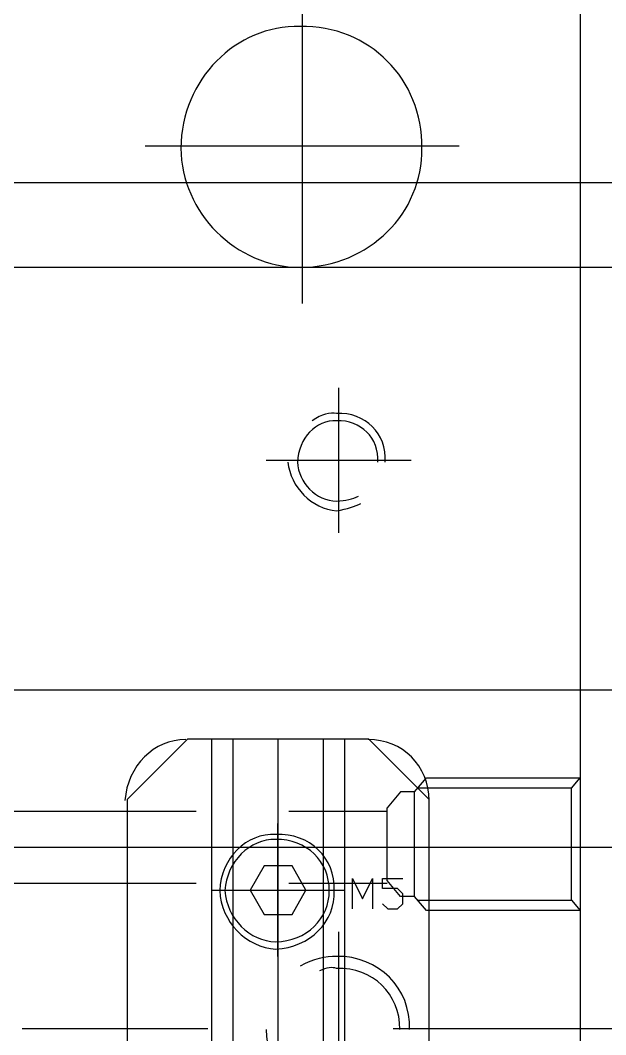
# Model space of a CAD drawing. Header units: inches. Extents: x 0 to 325, y 148 to 354.
# Drawn here: x 90.72 to 102.56, y 293.65 to 314.15 of the extents above; entities that cross this region are included whole.
import ezdxf

# ---------------------------------------------------------------- set-up
doc = ezdxf.new("R2010")
doc.units = ezdxf.units.IN
doc.header["$MEASUREMENT"] = 0

# ---------------------------------------------------------------- blocks, each defined once
blk = doc.blocks.new('AHH1270-500010_3')
at = {"color": 4, "transparency": 33554687}
for points in [[(102.04, 330.414), (102.04, 257.135)], [(97.155, 306.721), (97.155, 303.789)], [(98.621, 305.255), (95.689, 305.255)], [(94.1, 299.622), (92.88, 298.402)], [(97.765, 299.622), (94.1, 299.622)], [(94.587, 299.622), (94.587, 287.411)], [(95.02, 299.622), (95.02, 287.411)], [(95.93, 299.622), (95.93, 287.411)], [(96.845, 299.622), (96.845, 287.411)], [(97.273, 299.622), (97.273, 287.411)], [(98.985, 298.402), (97.765, 299.622)], [(92.88, 298.402), (92.88, 288.631)], [(98.985, 288.631), (98.985, 298.402)], [(97.155, 295.73), (97.155, 291.819)]]:
    blk.add_lwpolyline(points, dxfattribs=at)
at = {"color": 6, "transparency": 33554687}
for points in [[(96.422, 314.779), (96.422, 308.428)], [(99.595, 311.606), (93.244, 311.606)], [(95.93, 295.228), (95.93, 297.915)], [(95.65, 297.059), (95.369, 296.572), (95.65, 296.08), (96.215, 296.08), (96.496, 296.572), (96.215, 297.059), (95.65, 297.059)], [(97.435, 296.193), (97.435, 296.803), (97.637, 296.394), (97.844, 296.803), (97.844, 296.193)], [(98.045, 296.296), (98.149, 296.193), (98.35, 296.193), (98.454, 296.296), (98.454, 296.498), (98.35, 296.601), (98.045, 296.601), (98.045, 296.803), (98.454, 296.803)], [(94.587, 296.572), (97.273, 296.572)]]:
    blk.add_lwpolyline(points, dxfattribs=at)
at = {"color": 1, "transparency": 33554687}
for points in [[(89.825, 310.873), (106.434, 310.873), (107.9, 312.093), (109.366, 312.093)], [(81.643, 309.161), (109.366, 309.161)], [(75.41, 300.616), (109.42, 300.616)], [(102.04, 297.437), (109.449, 297.437)], [(90.754, 293.772), (94.508, 293.772)], [(98.262, 293.772), (108.146, 293.772)]]:
    blk.add_lwpolyline(points, dxfattribs=at)
at = {"color": 2, "transparency": 33554687}
for points in [[(98.69, 298.559), (98.936, 298.844)], [(98.69, 298.559), (98.936, 298.844)], [(98.69, 298.559), (98.936, 298.844)], [(98.936, 298.844), (102.04, 298.844)], [(98.936, 298.844), (102.04, 298.844)], [(101.868, 298.633), (102.04, 298.844)], [(98.69, 298.559), (98.409, 298.559), (98.139, 298.234)], [(98.69, 296.444), (98.69, 298.559)], [(98.69, 296.444), (98.69, 298.559)], [(98.69, 296.444), (98.69, 298.559)], [(101.868, 298.633), (98.764, 298.633)], [(101.868, 296.37), (101.868, 298.633)], [(90.518, 298.17), (94.272, 298.17)], [(96.151, 298.17), (98.139, 298.17)], [(98.139, 296.768), (98.139, 298.234)], [(87.202, 297.437), (102.04, 297.437)], [(94.272, 296.704), (90.518, 296.704)], [(98.139, 296.704), (96.151, 296.704)], [(98.69, 296.444), (98.409, 296.444), (98.139, 296.768)], [(98.936, 296.158), (98.69, 296.444)], [(98.936, 296.158), (98.69, 296.444)], [(98.936, 296.158), (98.69, 296.444)], [(98.764, 296.37), (101.868, 296.37)], [(101.868, 296.37), (102.04, 296.158)], [(102.04, 296.158), (98.936, 296.158)]]:
    blk.add_lwpolyline(points, dxfattribs=at)
at = {"color": 4, "transparency": 33554687}
for points, knots in [([(98.838, 311.567), (98.865, 310.259), (97.772, 309.165), (96.378, 309.156), (95.074, 309.165), (93.98, 310.259), (93.967, 311.567), (93.98, 312.957), (95.074, 314.05), (96.378, 314.027), (97.772, 314.05), (98.865, 312.957), (98.838, 311.567)], [0, 0, 0, 0, 1, 1, 1, 2, 2, 2, 3, 3, 3, 4, 4, 4, 4]), ([(98.1, 305.22), (98.133, 305.797), (97.695, 306.234), (97.116, 306.204), (96.984, 306.234), (96.816, 306.189), (96.624, 306.057)], [0, 0, 0, 0, 1, 1, 1, 2, 2, 2, 2]), ([(97.952, 305.22), (97.974, 305.709), (97.608, 306.075), (97.116, 306.057), (96.704, 306.075), (96.337, 305.709), (96.328, 305.22), (96.337, 304.805), (96.704, 304.439), (97.116, 304.433), (97.299, 304.439), (97.44, 304.477), (97.558, 304.532)], [0, 0, 0, 0, 1, 1, 1, 2, 2, 2, 3, 3, 3, 4, 4, 4, 4]), ([(96.132, 305.22), (96.179, 304.718), (96.616, 304.28), (97.116, 304.236), (97.327, 304.28), (97.496, 304.325), (97.608, 304.384)], [0, 0, 0, 0, 1, 1, 1, 2, 2, 2, 2]), ([(98.592, 293.757), (98.621, 294.586), (97.965, 295.243), (97.116, 295.233), (96.898, 295.243), (96.646, 295.175), (96.378, 295.037)], [0, 0, 0, 0, 1, 1, 1, 2, 2, 2, 2]), ([(98.395, 293.757), (98.401, 294.465), (97.844, 295.023), (97.116, 294.987), (97.033, 295.023), (96.912, 295.005), (96.771, 294.938)], [0, 0, 0, 0, 1, 1, 1, 2, 2, 2, 2]), ([(95.689, 293.757), (95.69, 292.968), (96.346, 292.312), (97.116, 292.282), (97.413, 292.312), (97.666, 292.379), (97.854, 292.478)], [0, 0, 0, 0, 1, 1, 1, 2, 2, 2, 2])]:
    blk.add_open_spline(points, degree=3, knots=knots, dxfattribs=at)
for points in [[(94.065, 299.612), (93.428, 299.625), (92.881, 299.078), (92.835, 298.382)], [(98.985, 298.382), (98.988, 299.078), (98.441, 299.625), (97.755, 299.612)]]:
    blk.add_open_spline(points, degree=3, dxfattribs=at)
at = {"color": 6, "transparency": 33554687}
for points in [[(97.066, 296.562), (97.095, 295.931), (96.575, 295.412), (95.886, 295.381), (95.294, 295.412), (94.774, 295.931), (94.754, 296.562), (94.774, 297.213), (95.294, 297.732), (95.886, 297.693), (96.575, 297.732), (97.095, 297.213), (97.066, 296.562)], [(96.968, 296.562), (96.972, 295.999), (96.508, 295.534), (95.886, 295.529), (95.361, 295.534), (94.896, 295.999), (94.853, 296.562), (94.896, 297.145), (95.361, 297.61), (95.886, 297.595), (96.508, 297.61), (96.972, 297.145), (96.968, 296.562)]]:
    blk.add_open_spline(points, degree=3, knots=[0, 0, 0, 0, 1, 1, 1, 2, 2, 2, 3, 3, 3, 4, 4, 4, 4], dxfattribs=at)

msp = doc.modelspace()

# ---------------------------------------------------------------- block references
msp.add_blockref('AHH1270-500010_3', (0, 0))

doc.saveas('drawing.dxf')
